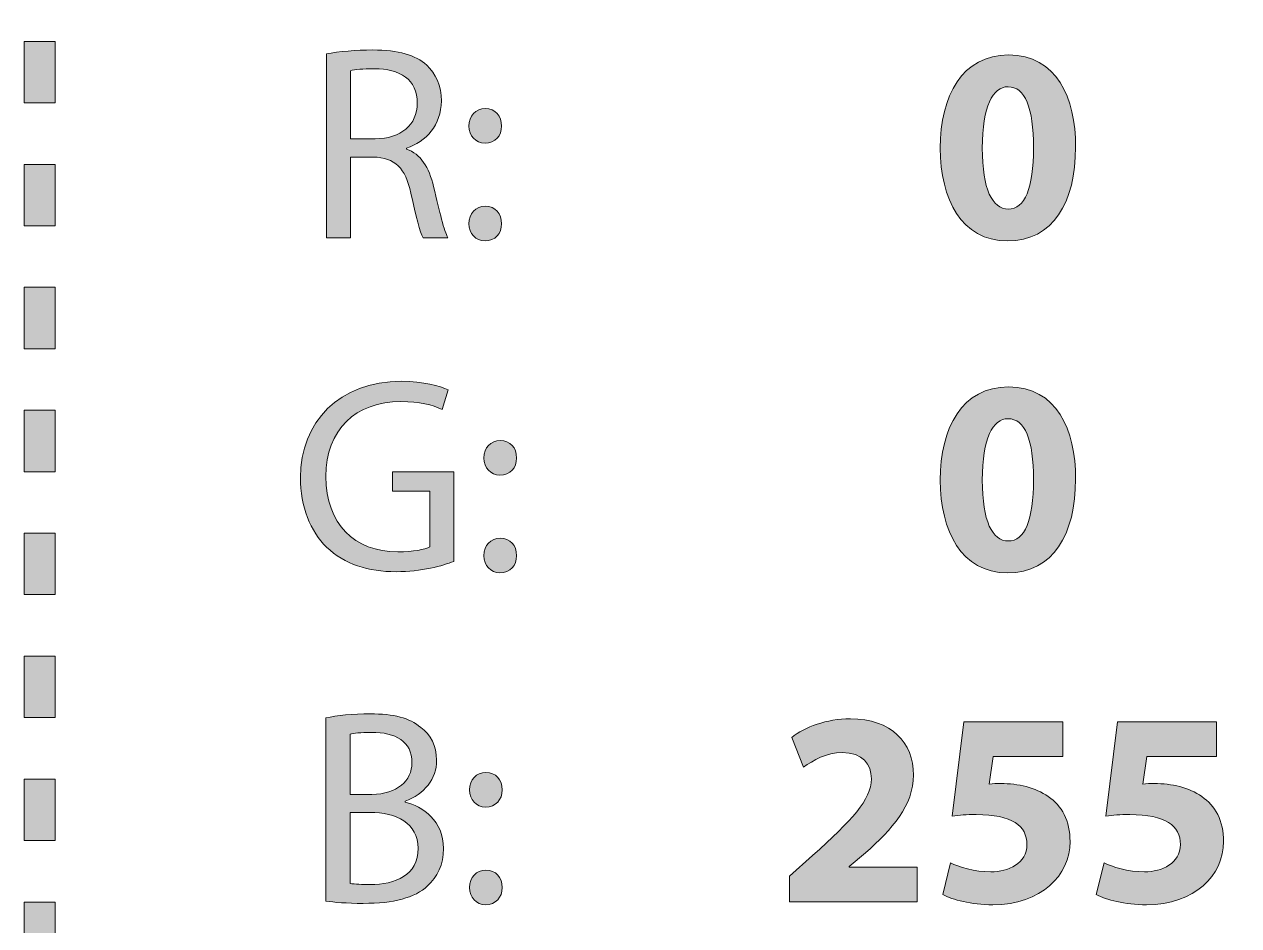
# Model space of a CAD drawing. Header units: inches. Extents: x 0 to 395, y 0 to 191.
# Drawn here: x 197.7 to 225.58, y 116.02 to 136.71 of the extents above; entities that cross this region are included whole.
import ezdxf

# ---------------------------------------------------------------- set-up
doc = ezdxf.new("R2010")
doc.units = ezdxf.units.IN
doc.header["$MEASUREMENT"] = 0
doc.layers.add('Template', color=7, linetype='Continuous')

# ---------------------------------------------------------------- blocks, each defined once
blk = doc.blocks.new('block 10')
at = {"layer": 'Template', "true_color": 0xf6921e}
h = blk.add_hatch(color=30, dxfattribs=at)
h.dxf.hatch_style = 2
edge = h.paths.add_edge_path()
edge.add_spline(control_points=[(221.834, 133.894), (221.834, 132.624), (221.319, 131.741), (220.271, 131.741), (219.204, 131.741), (218.734, 132.7), (218.728, 133.869), (218.728, 135.069), (219.23, 136.01), (220.297, 136.01), (221.396, 136.01), (221.834, 135.025), (221.834, 133.894)], knot_values=[0, 0, 0, 0, 1, 1, 1, 2, 2, 2, 3, 3, 3, 4, 4, 4, 4], degree=3, periodic=1)
edge = h.paths.add_edge_path()
edge.add_spline(control_points=[(219.693, 133.869), (219.693, 132.923), (219.922, 132.472), (220.29, 132.472), (220.665, 132.472), (220.869, 132.942), (220.869, 133.882), (220.869, 134.797), (220.671, 135.279), (220.284, 135.279), (219.935, 135.279), (219.693, 134.834), (219.693, 133.869)], knot_values=[0, 0, 0, 0, 1, 1, 1, 2, 2, 2, 3, 3, 3, 4, 4, 4, 4], degree=3, periodic=1)
h = blk.add_hatch(color=30, dxfattribs=at)
h.dxf.hatch_style = 2
edge = h.paths.add_edge_path()
edge.add_spline(control_points=[(221.834, 126.274), (221.834, 125.004), (221.319, 124.121), (220.271, 124.121), (219.204, 124.121), (218.734, 125.08), (218.728, 126.249), (218.728, 127.45), (219.23, 128.39), (220.297, 128.39), (221.396, 128.39), (221.834, 127.405), (221.834, 126.274)], knot_values=[0, 0, 0, 0, 1, 1, 1, 2, 2, 2, 3, 3, 3, 4, 4, 4, 4], degree=3, periodic=1)
edge = h.paths.add_edge_path()
edge.add_spline(control_points=[(219.693, 126.249), (219.693, 125.303), (219.922, 124.852), (220.29, 124.852), (220.665, 124.852), (220.869, 125.322), (220.869, 126.262), (220.869, 127.177), (220.671, 127.659), (220.284, 127.659), (219.935, 127.659), (219.693, 127.215), (219.693, 126.249)], knot_values=[0, 0, 0, 0, 1, 1, 1, 2, 2, 2, 3, 3, 3, 4, 4, 4, 4], degree=3, periodic=1)
h = blk.add_hatch(color=30, dxfattribs=at)
h.dxf.hatch_style = 2
edge = h.paths.add_edge_path()
edge.add_spline(control_points=[(215.267, 116.571), (215.267, 116.571), (215.267, 117.156), (215.267, 117.156), (215.267, 117.156), (215.795, 117.632), (215.795, 117.632), (216.703, 118.445), (217.141, 118.909), (217.147, 119.391), (217.147, 119.728), (216.951, 119.995), (216.474, 119.995), (216.118, 119.995), (215.807, 119.817), (215.591, 119.659), (215.591, 119.659), (215.318, 120.344), (215.318, 120.344), (215.623, 120.579), (216.112, 120.77), (216.665, 120.77), (217.605, 120.77), (218.113, 120.224), (218.113, 119.48), (218.113, 118.782), (217.618, 118.229), (217.014, 117.695), (217.014, 117.695), (216.633, 117.378), (216.633, 117.378), (216.633, 117.378), (216.633, 117.365), (216.633, 117.365), (216.633, 117.365), (218.195, 117.365), (218.195, 117.365), (218.195, 117.365), (218.195, 116.571), (218.195, 116.571), (218.195, 116.571), (215.267, 116.571), (215.267, 116.571)], knot_values=[0, 0, 0, 0, 1, 1, 1, 2, 2, 2, 3, 3, 3, 4, 4, 4, 5, 5, 5, 6, 6, 6, 7, 7, 7, 8, 8, 8, 9, 9, 9, 10, 10, 10, 11, 11, 11, 12, 12, 12, 13, 13, 13, 14, 14, 14, 14], degree=3, periodic=1)
h = blk.add_hatch(color=30, dxfattribs=at)
h.dxf.hatch_style = 2
edge = h.paths.add_edge_path()
edge.add_spline(control_points=[(221.542, 119.906), (221.542, 119.906), (219.941, 119.906), (219.941, 119.906), (219.941, 119.906), (219.853, 119.271), (219.853, 119.271), (219.941, 119.284), (220.018, 119.284), (220.119, 119.284), (220.513, 119.284), (220.919, 119.195), (221.205, 118.985), (221.517, 118.776), (221.707, 118.432), (221.707, 117.95), (221.707, 117.181), (221.047, 116.501), (219.935, 116.501), (219.433, 116.501), (219.014, 116.616), (218.785, 116.736), (218.785, 116.736), (218.963, 117.461), (218.963, 117.461), (219.141, 117.372), (219.516, 117.257), (219.89, 117.257), (220.291, 117.257), (220.716, 117.448), (220.716, 117.886), (220.716, 118.312), (220.38, 118.572), (219.554, 118.572), (219.325, 118.572), (219.167, 118.56), (219.001, 118.534), (219.001, 118.534), (219.268, 120.7), (219.268, 120.7), (219.268, 120.7), (221.542, 120.7), (221.542, 120.7), (221.542, 120.7), (221.542, 119.906), (221.542, 119.906)], knot_values=[0, 0, 0, 0, 1, 1, 1, 2, 2, 2, 3, 3, 3, 4, 4, 4, 5, 5, 5, 6, 6, 6, 7, 7, 7, 8, 8, 8, 9, 9, 9, 10, 10, 10, 11, 11, 11, 12, 12, 12, 13, 13, 13, 14, 14, 14, 15, 15, 15, 15], degree=3, periodic=1)
h = blk.add_hatch(color=30, dxfattribs=at)
h.dxf.hatch_style = 2
edge = h.paths.add_edge_path()
edge.add_spline(control_points=[(225.066, 119.906), (225.066, 119.906), (223.466, 119.906), (223.466, 119.906), (223.466, 119.906), (223.377, 119.271), (223.377, 119.271), (223.466, 119.284), (223.542, 119.284), (223.644, 119.284), (224.037, 119.284), (224.444, 119.195), (224.73, 118.985), (225.041, 118.776), (225.232, 118.432), (225.232, 117.95), (225.232, 117.181), (224.571, 116.501), (223.46, 116.501), (222.958, 116.501), (222.538, 116.616), (222.31, 116.736), (222.31, 116.736), (222.488, 117.461), (222.488, 117.461), (222.665, 117.372), (223.04, 117.257), (223.415, 117.257), (223.815, 117.257), (224.241, 117.448), (224.241, 117.886), (224.241, 118.312), (223.904, 118.572), (223.078, 118.572), (222.85, 118.572), (222.691, 118.56), (222.526, 118.534), (222.526, 118.534), (222.793, 120.7), (222.793, 120.7), (222.793, 120.7), (225.066, 120.7), (225.066, 120.7), (225.066, 120.7), (225.066, 119.906), (225.066, 119.906)], knot_values=[0, 0, 0, 0, 1, 1, 1, 2, 2, 2, 3, 3, 3, 4, 4, 4, 5, 5, 5, 6, 6, 6, 7, 7, 7, 8, 8, 8, 9, 9, 9, 10, 10, 10, 11, 11, 11, 12, 12, 12, 13, 13, 13, 14, 14, 14, 15, 15, 15, 15], degree=3, periodic=1)
at = {"layer": 'Template', "lineweight": 0}
for points, knots in [([(221.834, 133.894), (221.834, 132.624), (221.319, 131.741), (220.271, 131.741), (219.204, 131.741), (218.734, 132.7), (218.728, 133.869), (218.728, 135.069), (219.23, 136.01), (220.297, 136.01), (221.396, 136.01), (221.834, 135.025), (221.834, 133.894)], [0, 0, 0, 0, 1, 1, 1, 2, 2, 2, 3, 3, 3, 4, 4, 4, 4]), ([(219.693, 133.869), (219.693, 132.923), (219.922, 132.472), (220.29, 132.472), (220.665, 132.472), (220.869, 132.942), (220.869, 133.882), (220.869, 134.797), (220.671, 135.279), (220.284, 135.279), (219.935, 135.279), (219.693, 134.834), (219.693, 133.869)], [0, 0, 0, 0, 1, 1, 1, 2, 2, 2, 3, 3, 3, 4, 4, 4, 4]), ([(221.834, 126.274), (221.834, 125.004), (221.319, 124.121), (220.271, 124.121), (219.204, 124.121), (218.734, 125.08), (218.728, 126.249), (218.728, 127.45), (219.23, 128.39), (220.297, 128.39), (221.396, 128.39), (221.834, 127.405), (221.834, 126.274)], [0, 0, 0, 0, 1, 1, 1, 2, 2, 2, 3, 3, 3, 4, 4, 4, 4]), ([(219.693, 126.249), (219.693, 125.303), (219.922, 124.852), (220.29, 124.852), (220.665, 124.852), (220.869, 125.322), (220.869, 126.262), (220.869, 127.177), (220.671, 127.659), (220.284, 127.659), (219.935, 127.659), (219.693, 127.215), (219.693, 126.249)], [0, 0, 0, 0, 1, 1, 1, 2, 2, 2, 3, 3, 3, 4, 4, 4, 4]), ([(215.267, 116.571), (215.267, 116.571), (215.267, 117.156), (215.267, 117.156), (215.267, 117.156), (215.795, 117.632), (215.795, 117.632), (216.703, 118.445), (217.141, 118.909), (217.147, 119.391), (217.147, 119.728), (216.951, 119.995), (216.474, 119.995), (216.118, 119.995), (215.807, 119.817), (215.591, 119.659), (215.591, 119.659), (215.318, 120.344), (215.318, 120.344), (215.623, 120.579), (216.112, 120.77), (216.665, 120.77), (217.605, 120.77), (218.113, 120.224), (218.113, 119.48), (218.113, 118.782), (217.618, 118.229), (217.014, 117.695), (217.014, 117.695), (216.633, 117.378), (216.633, 117.378), (216.633, 117.378), (216.633, 117.365), (216.633, 117.365), (216.633, 117.365), (218.195, 117.365), (218.195, 117.365), (218.195, 117.365), (218.195, 116.571), (218.195, 116.571), (218.195, 116.571), (215.267, 116.571), (215.267, 116.571)], [0, 0, 0, 0, 1, 1, 1, 2, 2, 2, 3, 3, 3, 4, 4, 4, 5, 5, 5, 6, 6, 6, 7, 7, 7, 8, 8, 8, 9, 9, 9, 10, 10, 10, 11, 11, 11, 12, 12, 12, 13, 13, 13, 14, 14, 14, 14]), ([(221.542, 119.906), (221.542, 119.906), (219.941, 119.906), (219.941, 119.906), (219.941, 119.906), (219.853, 119.271), (219.853, 119.271), (219.941, 119.284), (220.018, 119.284), (220.119, 119.284), (220.513, 119.284), (220.919, 119.195), (221.205, 118.985), (221.517, 118.776), (221.707, 118.432), (221.707, 117.95), (221.707, 117.181), (221.047, 116.501), (219.935, 116.501), (219.433, 116.501), (219.014, 116.616), (218.785, 116.736), (218.785, 116.736), (218.963, 117.461), (218.963, 117.461), (219.141, 117.372), (219.516, 117.257), (219.89, 117.257), (220.291, 117.257), (220.716, 117.448), (220.716, 117.886), (220.716, 118.312), (220.38, 118.572), (219.554, 118.572), (219.325, 118.572), (219.167, 118.56), (219.001, 118.534), (219.001, 118.534), (219.268, 120.7), (219.268, 120.7), (219.268, 120.7), (221.542, 120.7), (221.542, 120.7), (221.542, 120.7), (221.542, 119.906), (221.542, 119.906)], [0, 0, 0, 0, 1, 1, 1, 2, 2, 2, 3, 3, 3, 4, 4, 4, 5, 5, 5, 6, 6, 6, 7, 7, 7, 8, 8, 8, 9, 9, 9, 10, 10, 10, 11, 11, 11, 12, 12, 12, 13, 13, 13, 14, 14, 14, 15, 15, 15, 15]), ([(225.066, 119.906), (225.066, 119.906), (223.466, 119.906), (223.466, 119.906), (223.466, 119.906), (223.377, 119.271), (223.377, 119.271), (223.466, 119.284), (223.542, 119.284), (223.644, 119.284), (224.037, 119.284), (224.444, 119.195), (224.73, 118.985), (225.041, 118.776), (225.232, 118.432), (225.232, 117.95), (225.232, 117.181), (224.571, 116.501), (223.46, 116.501), (222.958, 116.501), (222.538, 116.616), (222.31, 116.736), (222.31, 116.736), (222.488, 117.461), (222.488, 117.461), (222.665, 117.372), (223.04, 117.257), (223.415, 117.257), (223.815, 117.257), (224.241, 117.448), (224.241, 117.886), (224.241, 118.312), (223.904, 118.572), (223.078, 118.572), (222.85, 118.572), (222.691, 118.56), (222.526, 118.534), (222.526, 118.534), (222.793, 120.7), (222.793, 120.7), (222.793, 120.7), (225.066, 120.7), (225.066, 120.7), (225.066, 120.7), (225.066, 119.906), (225.066, 119.906)], [0, 0, 0, 0, 1, 1, 1, 2, 2, 2, 3, 3, 3, 4, 4, 4, 5, 5, 5, 6, 6, 6, 7, 7, 7, 8, 8, 8, 9, 9, 9, 10, 10, 10, 11, 11, 11, 12, 12, 12, 13, 13, 13, 14, 14, 14, 15, 15, 15, 15])]:
    blk.add_open_spline(points, degree=3, knots=knots, dxfattribs=at)
blk = doc.blocks.new('block 11')
at = {"layer": 'Template', "true_color": 0xf6921e}
h = blk.add_hatch(color=30, dxfattribs=at)
h.dxf.hatch_style = 2
edge = h.paths.add_edge_path()
edge.add_spline(control_points=[(204.639, 136.035), (204.919, 136.086), (205.325, 136.124), (205.7, 136.124), (206.291, 136.124), (206.679, 136.01), (206.939, 135.775), (207.148, 135.584), (207.276, 135.292), (207.276, 134.955), (207.276, 134.396), (206.92, 134.021), (206.475, 133.869), (206.475, 133.869), (206.475, 133.85), (206.475, 133.85), (206.799, 133.736), (206.996, 133.431), (207.098, 132.986), (207.237, 132.389), (207.339, 131.976), (207.428, 131.811), (207.428, 131.811), (206.856, 131.811), (206.856, 131.811), (206.786, 131.938), (206.691, 132.3), (206.577, 132.834), (206.45, 133.424), (206.215, 133.647), (205.713, 133.666), (205.713, 133.666), (205.192, 133.666), (205.192, 133.666), (205.192, 133.666), (205.192, 131.811), (205.192, 131.811), (205.192, 131.811), (204.639, 131.811), (204.639, 131.811), (204.639, 131.811), (204.639, 136.035), (204.639, 136.035)], knot_values=[0, 0, 0, 0, 1, 1, 1, 2, 2, 2, 3, 3, 3, 4, 4, 4, 5, 5, 5, 6, 6, 6, 7, 7, 7, 8, 8, 8, 9, 9, 9, 10, 10, 10, 11, 11, 11, 12, 12, 12, 13, 13, 13, 14, 14, 14, 14], degree=3, periodic=1)
edge = h.paths.add_edge_path()
edge.add_spline(control_points=[(205.192, 134.085), (205.192, 134.085), (205.757, 134.085), (205.757, 134.085), (206.348, 134.085), (206.723, 134.409), (206.723, 134.898), (206.723, 135.451), (206.323, 135.692), (205.738, 135.692), (205.472, 135.692), (205.287, 135.673), (205.192, 135.648), (205.192, 135.648), (205.192, 134.085), (205.192, 134.085)], knot_values=[0, 0, 0, 0, 1, 1, 1, 2, 2, 2, 3, 3, 3, 4, 4, 4, 5, 5, 5, 5], degree=3, periodic=1)
h = blk.add_hatch(color=30, dxfattribs=at)
h.dxf.hatch_style = 2
edge = h.paths.add_edge_path()
edge.add_spline(control_points=[(207.909, 134.377), (207.909, 134.612), (208.068, 134.777), (208.284, 134.777), (208.513, 134.777), (208.659, 134.612), (208.659, 134.377), (208.659, 134.155), (208.513, 133.984), (208.278, 133.984), (208.062, 133.984), (207.909, 134.155), (207.909, 134.377)], knot_values=[0, 0, 0, 0, 1, 1, 1, 2, 2, 2, 3, 3, 3, 4, 4, 4, 4], degree=3, periodic=1)
edge = h.paths.add_edge_path()
edge.add_spline(control_points=[(207.909, 132.135), (207.909, 132.37), (208.068, 132.535), (208.284, 132.535), (208.513, 132.535), (208.659, 132.37), (208.659, 132.135), (208.659, 131.913), (208.513, 131.741), (208.278, 131.741), (208.062, 131.741), (207.909, 131.913), (207.909, 132.135)], knot_values=[0, 0, 0, 0, 1, 1, 1, 2, 2, 2, 3, 3, 3, 4, 4, 4, 4], degree=3, periodic=1)
h = blk.add_hatch(color=30, dxfattribs=at)
h.dxf.hatch_style = 2
edge = h.paths.add_edge_path()
edge.add_spline(control_points=[(207.561, 124.382), (207.314, 124.287), (206.818, 124.147), (206.24, 124.147), (205.593, 124.147), (205.059, 124.312), (204.64, 124.712), (204.271, 125.068), (204.043, 125.64), (204.043, 126.307), (204.043, 127.583), (204.926, 128.517), (206.361, 128.517), (206.857, 128.517), (207.25, 128.409), (207.434, 128.32), (207.434, 128.32), (207.295, 127.869), (207.295, 127.869), (207.066, 127.977), (206.78, 128.053), (206.348, 128.053), (205.307, 128.053), (204.627, 127.405), (204.627, 126.332), (204.627, 125.246), (205.275, 124.604), (206.279, 124.604), (206.641, 124.604), (206.888, 124.655), (207.015, 124.718), (207.015, 124.718), (207.015, 125.995), (207.015, 125.995), (207.015, 125.995), (206.151, 125.995), (206.151, 125.995), (206.151, 125.995), (206.151, 126.44), (206.151, 126.44), (206.151, 126.44), (207.561, 126.44), (207.561, 126.44), (207.561, 126.44), (207.561, 124.382), (207.561, 124.382)], knot_values=[0, 0, 0, 0, 1, 1, 1, 2, 2, 2, 3, 3, 3, 4, 4, 4, 5, 5, 5, 6, 6, 6, 7, 7, 7, 8, 8, 8, 9, 9, 9, 10, 10, 10, 11, 11, 11, 12, 12, 12, 13, 13, 13, 14, 14, 14, 15, 15, 15, 15], degree=3, periodic=1)
h = blk.add_hatch(color=30, dxfattribs=at)
h.dxf.hatch_style = 2
edge = h.paths.add_edge_path()
edge.add_spline(control_points=[(208.253, 126.757), (208.253, 126.992), (208.411, 127.157), (208.627, 127.157), (208.856, 127.157), (209.002, 126.992), (209.002, 126.757), (209.002, 126.535), (208.856, 126.364), (208.621, 126.364), (208.405, 126.364), (208.253, 126.535), (208.253, 126.757)], knot_values=[0, 0, 0, 0, 1, 1, 1, 2, 2, 2, 3, 3, 3, 4, 4, 4, 4], degree=3, periodic=1)
edge = h.paths.add_edge_path()
edge.add_spline(control_points=[(208.253, 124.515), (208.253, 124.75), (208.411, 124.915), (208.627, 124.915), (208.856, 124.915), (209.002, 124.75), (209.002, 124.515), (209.002, 124.293), (208.856, 124.121), (208.621, 124.121), (208.405, 124.121), (208.253, 124.293), (208.253, 124.515)], knot_values=[0, 0, 0, 0, 1, 1, 1, 2, 2, 2, 3, 3, 3, 4, 4, 4, 4], degree=3, periodic=1)
h = blk.add_hatch(color=30, dxfattribs=at)
h.dxf.hatch_style = 2
edge = h.paths.add_edge_path()
edge.add_spline(control_points=[(204.627, 120.789), (204.868, 120.846), (205.256, 120.884), (205.637, 120.884), (206.189, 120.884), (206.545, 120.789), (206.805, 120.573), (207.028, 120.408), (207.167, 120.154), (207.167, 119.817), (207.167, 119.398), (206.888, 119.036), (206.443, 118.877), (206.443, 118.877), (206.443, 118.858), (206.443, 118.858), (206.85, 118.763), (207.326, 118.426), (207.326, 117.791), (207.326, 117.423), (207.18, 117.137), (206.958, 116.933), (206.666, 116.66), (206.183, 116.533), (205.484, 116.533), (205.103, 116.533), (204.811, 116.559), (204.627, 116.584), (204.627, 116.584), (204.627, 120.789), (204.627, 120.789)], knot_values=[0, 0, 0, 0, 1, 1, 1, 2, 2, 2, 3, 3, 3, 4, 4, 4, 5, 5, 5, 6, 6, 6, 7, 7, 7, 8, 8, 8, 9, 9, 9, 10, 10, 10, 10], degree=3, periodic=1)
edge = h.paths.add_edge_path()
edge.add_spline(control_points=[(205.179, 119.036), (205.179, 119.036), (205.681, 119.036), (205.681, 119.036), (206.259, 119.036), (206.602, 119.347), (206.602, 119.76), (206.602, 120.256), (206.227, 120.459), (205.668, 120.459), (205.414, 120.459), (205.268, 120.439), (205.179, 120.421), (205.179, 120.421), (205.179, 119.036), (205.179, 119.036)], knot_values=[0, 0, 0, 0, 1, 1, 1, 2, 2, 2, 3, 3, 3, 4, 4, 4, 5, 5, 5, 5], degree=3, periodic=1)
edge = h.paths.add_edge_path()
edge.add_spline(control_points=[(205.179, 116.991), (205.294, 116.972), (205.446, 116.965), (205.643, 116.965), (206.215, 116.965), (206.742, 117.175), (206.742, 117.797), (206.742, 118.375), (206.24, 118.623), (205.637, 118.623), (205.637, 118.623), (205.179, 118.623), (205.179, 118.623), (205.179, 118.623), (205.179, 116.991), (205.179, 116.991)], knot_values=[0, 0, 0, 0, 1, 1, 1, 2, 2, 2, 3, 3, 3, 4, 4, 4, 5, 5, 5, 5], degree=3, periodic=1)
h = blk.add_hatch(color=30, dxfattribs=at)
h.dxf.hatch_style = 2
edge = h.paths.add_edge_path()
edge.add_spline(control_points=[(207.922, 119.138), (207.922, 119.373), (208.081, 119.538), (208.297, 119.538), (208.526, 119.538), (208.672, 119.373), (208.672, 119.138), (208.672, 118.915), (208.526, 118.744), (208.291, 118.744), (208.075, 118.744), (207.922, 118.915), (207.922, 119.138)], knot_values=[0, 0, 0, 0, 1, 1, 1, 2, 2, 2, 3, 3, 3, 4, 4, 4, 4], degree=3, periodic=1)
edge = h.paths.add_edge_path()
edge.add_spline(control_points=[(207.922, 116.895), (207.922, 117.13), (208.081, 117.296), (208.297, 117.296), (208.526, 117.296), (208.672, 117.13), (208.672, 116.895), (208.672, 116.673), (208.526, 116.501), (208.291, 116.501), (208.075, 116.501), (207.922, 116.673), (207.922, 116.895)], knot_values=[0, 0, 0, 0, 1, 1, 1, 2, 2, 2, 3, 3, 3, 4, 4, 4, 4], degree=3, periodic=1)
at = {"layer": 'Template', "lineweight": 0}
for points, knots in [([(204.639, 136.035), (204.919, 136.086), (205.325, 136.124), (205.7, 136.124), (206.291, 136.124), (206.679, 136.01), (206.939, 135.775), (207.148, 135.584), (207.276, 135.292), (207.276, 134.955), (207.276, 134.396), (206.92, 134.021), (206.475, 133.869), (206.475, 133.869), (206.475, 133.85), (206.475, 133.85), (206.799, 133.736), (206.996, 133.431), (207.098, 132.986), (207.237, 132.389), (207.339, 131.976), (207.428, 131.811), (207.428, 131.811), (206.856, 131.811), (206.856, 131.811), (206.786, 131.938), (206.691, 132.3), (206.577, 132.834), (206.45, 133.424), (206.215, 133.647), (205.713, 133.666), (205.713, 133.666), (205.192, 133.666), (205.192, 133.666), (205.192, 133.666), (205.192, 131.811), (205.192, 131.811), (205.192, 131.811), (204.639, 131.811), (204.639, 131.811), (204.639, 131.811), (204.639, 136.035), (204.639, 136.035)], [0, 0, 0, 0, 1, 1, 1, 2, 2, 2, 3, 3, 3, 4, 4, 4, 5, 5, 5, 6, 6, 6, 7, 7, 7, 8, 8, 8, 9, 9, 9, 10, 10, 10, 11, 11, 11, 12, 12, 12, 13, 13, 13, 14, 14, 14, 14]), ([(205.192, 134.085), (205.192, 134.085), (205.757, 134.085), (205.757, 134.085), (206.348, 134.085), (206.723, 134.409), (206.723, 134.898), (206.723, 135.451), (206.323, 135.692), (205.738, 135.692), (205.472, 135.692), (205.287, 135.673), (205.192, 135.648), (205.192, 135.648), (205.192, 134.085), (205.192, 134.085)], [0, 0, 0, 0, 1, 1, 1, 2, 2, 2, 3, 3, 3, 4, 4, 4, 5, 5, 5, 5]), ([(207.909, 134.377), (207.909, 134.612), (208.068, 134.777), (208.284, 134.777), (208.513, 134.777), (208.659, 134.612), (208.659, 134.377), (208.659, 134.155), (208.513, 133.984), (208.278, 133.984), (208.062, 133.984), (207.909, 134.155), (207.909, 134.377)], [0, 0, 0, 0, 1, 1, 1, 2, 2, 2, 3, 3, 3, 4, 4, 4, 4]), ([(207.909, 132.135), (207.909, 132.37), (208.068, 132.535), (208.284, 132.535), (208.513, 132.535), (208.659, 132.37), (208.659, 132.135), (208.659, 131.913), (208.513, 131.741), (208.278, 131.741), (208.062, 131.741), (207.909, 131.913), (207.909, 132.135)], [0, 0, 0, 0, 1, 1, 1, 2, 2, 2, 3, 3, 3, 4, 4, 4, 4]), ([(207.561, 124.382), (207.314, 124.287), (206.818, 124.147), (206.24, 124.147), (205.593, 124.147), (205.059, 124.312), (204.64, 124.712), (204.271, 125.068), (204.043, 125.64), (204.043, 126.307), (204.043, 127.583), (204.926, 128.517), (206.361, 128.517), (206.857, 128.517), (207.25, 128.409), (207.434, 128.32), (207.434, 128.32), (207.295, 127.869), (207.295, 127.869), (207.066, 127.977), (206.78, 128.053), (206.348, 128.053), (205.307, 128.053), (204.627, 127.405), (204.627, 126.332), (204.627, 125.246), (205.275, 124.604), (206.279, 124.604), (206.641, 124.604), (206.888, 124.655), (207.015, 124.718), (207.015, 124.718), (207.015, 125.995), (207.015, 125.995), (207.015, 125.995), (206.151, 125.995), (206.151, 125.995), (206.151, 125.995), (206.151, 126.44), (206.151, 126.44), (206.151, 126.44), (207.561, 126.44), (207.561, 126.44), (207.561, 126.44), (207.561, 124.382), (207.561, 124.382)], [0, 0, 0, 0, 1, 1, 1, 2, 2, 2, 3, 3, 3, 4, 4, 4, 5, 5, 5, 6, 6, 6, 7, 7, 7, 8, 8, 8, 9, 9, 9, 10, 10, 10, 11, 11, 11, 12, 12, 12, 13, 13, 13, 14, 14, 14, 15, 15, 15, 15]), ([(208.253, 126.757), (208.253, 126.992), (208.411, 127.157), (208.627, 127.157), (208.856, 127.157), (209.002, 126.992), (209.002, 126.757), (209.002, 126.535), (208.856, 126.364), (208.621, 126.364), (208.405, 126.364), (208.253, 126.535), (208.253, 126.757)], [0, 0, 0, 0, 1, 1, 1, 2, 2, 2, 3, 3, 3, 4, 4, 4, 4]), ([(208.253, 124.515), (208.253, 124.75), (208.411, 124.915), (208.627, 124.915), (208.856, 124.915), (209.002, 124.75), (209.002, 124.515), (209.002, 124.293), (208.856, 124.121), (208.621, 124.121), (208.405, 124.121), (208.253, 124.293), (208.253, 124.515)], [0, 0, 0, 0, 1, 1, 1, 2, 2, 2, 3, 3, 3, 4, 4, 4, 4]), ([(204.627, 120.789), (204.868, 120.846), (205.256, 120.884), (205.637, 120.884), (206.189, 120.884), (206.545, 120.789), (206.805, 120.573), (207.028, 120.408), (207.167, 120.154), (207.167, 119.817), (207.167, 119.398), (206.888, 119.036), (206.443, 118.877), (206.443, 118.877), (206.443, 118.858), (206.443, 118.858), (206.85, 118.763), (207.326, 118.426), (207.326, 117.791), (207.326, 117.423), (207.18, 117.137), (206.958, 116.933), (206.666, 116.66), (206.183, 116.533), (205.484, 116.533), (205.103, 116.533), (204.811, 116.559), (204.627, 116.584), (204.627, 116.584), (204.627, 120.789), (204.627, 120.789)], [0, 0, 0, 0, 1, 1, 1, 2, 2, 2, 3, 3, 3, 4, 4, 4, 5, 5, 5, 6, 6, 6, 7, 7, 7, 8, 8, 8, 9, 9, 9, 10, 10, 10, 10]), ([(205.179, 119.036), (205.179, 119.036), (205.681, 119.036), (205.681, 119.036), (206.259, 119.036), (206.602, 119.347), (206.602, 119.76), (206.602, 120.256), (206.227, 120.459), (205.668, 120.459), (205.414, 120.459), (205.268, 120.439), (205.179, 120.421), (205.179, 120.421), (205.179, 119.036), (205.179, 119.036)], [0, 0, 0, 0, 1, 1, 1, 2, 2, 2, 3, 3, 3, 4, 4, 4, 5, 5, 5, 5]), ([(207.922, 119.138), (207.922, 119.373), (208.081, 119.538), (208.297, 119.538), (208.526, 119.538), (208.672, 119.373), (208.672, 119.138), (208.672, 118.915), (208.526, 118.744), (208.291, 118.744), (208.075, 118.744), (207.922, 118.915), (207.922, 119.138)], [0, 0, 0, 0, 1, 1, 1, 2, 2, 2, 3, 3, 3, 4, 4, 4, 4]), ([(205.179, 116.991), (205.294, 116.972), (205.446, 116.965), (205.643, 116.965), (206.215, 116.965), (206.742, 117.175), (206.742, 117.797), (206.742, 118.375), (206.24, 118.623), (205.637, 118.623), (205.637, 118.623), (205.179, 118.623), (205.179, 118.623), (205.179, 118.623), (205.179, 116.991), (205.179, 116.991)], [0, 0, 0, 0, 1, 1, 1, 2, 2, 2, 3, 3, 3, 4, 4, 4, 5, 5, 5, 5]), ([(207.922, 116.895), (207.922, 117.13), (208.081, 117.296), (208.297, 117.296), (208.526, 117.296), (208.672, 117.13), (208.672, 116.895), (208.672, 116.673), (208.526, 116.501), (208.291, 116.501), (208.075, 116.501), (207.922, 116.673), (207.922, 116.895)], [0, 0, 0, 0, 1, 1, 1, 2, 2, 2, 3, 3, 3, 4, 4, 4, 4])]:
    blk.add_open_spline(points, degree=3, knots=knots, dxfattribs=at)
blk = doc.blocks.new('block 9')
at = {"layer": 'Template'}
for name in ['block 11', 'block 10']:
    blk.add_blockref(name, (0, 0), dxfattribs=at)
blk = doc.blocks.new('block 33')
at = {"layer": 'Template', "true_color": 0xf6921e}
h = blk.add_hatch(color=30, dxfattribs=at)
h.dxf.hatch_style = 2
h.paths.add_polyline_path([(320.469, -0.205), (318.705, -0.205), (318.705, 0.5), (319.764, 0.5), (319.764, 0.853), (320.469, 0.853)])
h.paths.add_polyline_path([(317.294, -0.205), (315.883, -0.205), (315.883, 0.5), (317.294, 0.5)])
h.paths.add_polyline_path([(314.472, -0.205), (313.061, -0.205), (313.061, 0.5), (314.472, 0.5)])
h.paths.add_polyline_path([(311.65, -0.205), (310.239, -0.205), (310.239, 0.5), (311.65, 0.5)])
h.paths.add_polyline_path([(308.828, -0.205), (307.417, -0.205), (307.417, 0.5), (308.828, 0.5)])
h.paths.add_polyline_path([(306.005, -0.205), (304.594, -0.205), (304.594, 0.5), (306.005, 0.5)])
h.paths.add_polyline_path([(303.183, -0.205), (301.772, -0.205), (301.772, 0.5), (303.183, 0.5)])
h.paths.add_polyline_path([(300.361, -0.205), (298.95, -0.205), (298.95, 0.5), (300.361, 0.5)])
h.paths.add_polyline_path([(297.539, -0.205), (296.128, -0.205), (296.128, 0.5), (297.539, 0.5)])
h.paths.add_polyline_path([(294.717, -0.205), (293.305, -0.205), (293.305, 0.5), (294.717, 0.5)])
h.paths.add_polyline_path([(291.894, -0.205), (290.483, -0.205), (290.483, 0.5), (291.894, 0.5)])
h.paths.add_polyline_path([(289.072, -0.205), (287.661, -0.205), (287.661, 0.5), (289.072, 0.5)])
h.paths.add_polyline_path([(286.25, -0.205), (284.839, -0.205), (284.839, 0.5), (286.25, 0.5)])
h.paths.add_polyline_path([(283.428, -0.205), (282.017, -0.205), (282.017, 0.5), (283.428, 0.5)])
h.paths.add_polyline_path([(280.605, -0.205), (279.194, -0.205), (279.194, 0.5), (280.605, 0.5)])
h.paths.add_polyline_path([(277.783, -0.205), (276.372, -0.205), (276.372, 0.5), (277.783, 0.5)])
h.paths.add_polyline_path([(274.961, -0.205), (273.55, -0.205), (273.55, 0.5), (274.961, 0.5)])
h.paths.add_polyline_path([(272.139, -0.205), (270.728, -0.205), (270.728, 0.5), (272.139, 0.5)])
h.paths.add_polyline_path([(269.317, -0.205), (267.905, -0.205), (267.905, 0.5), (269.317, 0.5)])
h.paths.add_polyline_path([(266.494, -0.205), (265.083, -0.205), (265.083, 0.5), (266.494, 0.5)])
h.paths.add_polyline_path([(263.672, -0.205), (262.261, -0.205), (262.261, 0.5), (263.672, 0.5)])
h.paths.add_polyline_path([(260.85, -0.205), (259.439, -0.205), (259.439, 0.5), (260.85, 0.5)])
h.paths.add_polyline_path([(258.028, -0.205), (256.617, -0.205), (256.617, 0.5), (258.028, 0.5)])
h.paths.add_polyline_path([(255.205, -0.205), (253.794, -0.205), (253.794, 0.5), (255.205, 0.5)])
h.paths.add_polyline_path([(252.383, -0.205), (250.972, -0.205), (250.972, 0.5), (252.383, 0.5)])
h.paths.add_polyline_path([(249.561, -0.205), (248.15, -0.205), (248.15, 0.5), (249.561, 0.5)])
h.paths.add_polyline_path([(246.739, -0.205), (245.328, -0.205), (245.328, 0.5), (246.739, 0.5)])
h.paths.add_polyline_path([(243.917, -0.205), (242.505, -0.205), (242.505, 0.5), (243.917, 0.5)])
h.paths.add_polyline_path([(241.094, -0.205), (239.683, -0.205), (239.683, 0.5), (241.094, 0.5)])
h.paths.add_polyline_path([(238.272, -0.205), (236.861, -0.205), (236.861, 0.5), (238.272, 0.5)])
h.paths.add_polyline_path([(235.45, -0.205), (234.039, -0.205), (234.039, 0.5), (235.45, 0.5)])
h.paths.add_polyline_path([(232.628, -0.205), (231.217, -0.205), (231.217, 0.5), (232.628, 0.5)])
h.paths.add_polyline_path([(229.805, -0.205), (228.394, -0.205), (228.394, 0.5), (229.805, 0.5)])
h.paths.add_polyline_path([(226.983, -0.205), (225.572, -0.205), (225.572, 0.5), (226.983, 0.5)])
h.paths.add_polyline_path([(224.161, -0.205), (222.75, -0.205), (222.75, 0.5), (224.161, 0.5)])
h.paths.add_polyline_path([(221.339, -0.205), (219.928, -0.205), (219.928, 0.5), (221.339, 0.5)])
h.paths.add_polyline_path([(218.517, -0.205), (217.105, -0.205), (217.105, 0.5), (218.517, 0.5)])
h.paths.add_polyline_path([(215.694, -0.205), (214.283, -0.205), (214.283, 0.5), (215.694, 0.5)])
h.paths.add_polyline_path([(212.872, -0.205), (211.461, -0.205), (211.461, 0.5), (212.872, 0.5)])
h.paths.add_polyline_path([(210.05, -0.205), (208.639, -0.205), (208.639, 0.5), (210.05, 0.5)])
h.paths.add_polyline_path([(207.228, -0.205), (205.817, -0.205), (205.817, 0.5), (207.228, 0.5)])
h.paths.add_polyline_path([(204.405, -0.205), (202.994, -0.205), (202.994, 0.5), (204.405, 0.5)])
h.paths.add_polyline_path([(201.583, -0.205), (200.172, -0.205), (200.172, 0.5), (201.583, 0.5)])
h.paths.add_polyline_path([(198.761, -0.205), (197.703, -0.205), (197.703, 0.853), (198.408, 0.853), (198.408, 0.5), (198.761, 0.5)])
h.paths.add_polyline_path([(320.469, 2.264), (319.764, 2.264), (319.764, 3.675), (320.469, 3.675)])
h.paths.add_polyline_path([(198.408, 2.264), (197.703, 2.264), (197.703, 3.675), (198.408, 3.675)])
h.paths.add_polyline_path([(320.469, 5.086), (319.764, 5.086), (319.764, 6.497), (320.469, 6.497)])
h.paths.add_polyline_path([(198.408, 5.086), (197.703, 5.086), (197.703, 6.497), (198.408, 6.497)])
h.paths.add_polyline_path([(320.469, 7.909), (319.764, 7.909), (319.764, 9.32), (320.469, 9.32)])
h.paths.add_polyline_path([(198.408, 7.909), (197.703, 7.909), (197.703, 9.32), (198.408, 9.32)])
h.paths.add_polyline_path([(320.469, 10.731), (319.764, 10.731), (319.764, 12.142), (320.469, 12.142)])
h.paths.add_polyline_path([(198.408, 10.731), (197.703, 10.731), (197.703, 12.142), (198.408, 12.142)])
h.paths.add_polyline_path([(320.469, 13.553), (319.764, 13.553), (319.764, 14.964), (320.469, 14.964)])
h.paths.add_polyline_path([(198.408, 13.553), (197.703, 13.553), (197.703, 14.964), (198.408, 14.964)])
h.paths.add_polyline_path([(320.469, 16.375), (319.764, 16.375), (319.764, 17.786), (320.469, 17.786)])
h.paths.add_polyline_path([(198.408, 16.375), (197.703, 16.375), (197.703, 17.786), (198.408, 17.786)])
h.paths.add_polyline_path([(320.469, 19.197), (319.764, 19.197), (319.764, 20.609), (320.469, 20.609)])
h.paths.add_polyline_path([(198.408, 19.197), (197.703, 19.197), (197.703, 20.609), (198.408, 20.609)])
h.paths.add_polyline_path([(320.469, 22.02), (319.764, 22.02), (319.764, 23.431), (320.469, 23.431)])
h.paths.add_polyline_path([(198.408, 22.02), (197.703, 22.02), (197.703, 23.431), (198.408, 23.431)])
h.paths.add_polyline_path([(320.469, 24.842), (319.764, 24.842), (319.764, 26.253), (320.469, 26.253)])
h.paths.add_polyline_path([(198.408, 24.842), (197.703, 24.842), (197.703, 26.253), (198.408, 26.253)])
h.paths.add_polyline_path([(320.469, 27.664), (319.764, 27.664), (319.764, 29.075), (320.469, 29.075)])
h.paths.add_polyline_path([(198.408, 27.664), (197.703, 27.664), (197.703, 29.075), (198.408, 29.075)])
h.paths.add_polyline_path([(320.469, 30.486), (319.764, 30.486), (319.764, 31.897), (320.469, 31.897)])
h.paths.add_polyline_path([(198.408, 30.486), (197.703, 30.486), (197.703, 31.897), (198.408, 31.897)])
h.paths.add_polyline_path([(320.469, 33.309), (319.764, 33.309), (319.764, 34.72), (320.469, 34.72)])
h.paths.add_polyline_path([(198.408, 33.309), (197.703, 33.309), (197.703, 34.72), (198.408, 34.72)])
h.paths.add_polyline_path([(320.469, 36.131), (319.764, 36.131), (319.764, 37.542), (320.469, 37.542)])
h.paths.add_polyline_path([(198.408, 36.131), (197.703, 36.131), (197.703, 37.542), (198.408, 37.542)])
h.paths.add_polyline_path([(320.469, 38.953), (319.764, 38.953), (319.764, 40.364), (320.469, 40.364)])
h.paths.add_polyline_path([(198.408, 38.953), (197.703, 38.953), (197.703, 40.364), (198.408, 40.364)])
h.paths.add_polyline_path([(320.469, 41.775), (319.764, 41.775), (319.764, 43.186), (320.469, 43.186)])
h.paths.add_polyline_path([(198.408, 41.775), (197.703, 41.775), (197.703, 43.186), (198.408, 43.186)])
h.paths.add_polyline_path([(320.469, 44.597), (319.764, 44.597), (319.764, 46.009), (320.469, 46.009)])
h.paths.add_polyline_path([(198.408, 44.597), (197.703, 44.597), (197.703, 46.009), (198.408, 46.009)])
h.paths.add_polyline_path([(320.469, 47.42), (319.764, 47.42), (319.764, 48.831), (320.469, 48.831)])
h.paths.add_polyline_path([(198.408, 47.42), (197.703, 47.42), (197.703, 48.831), (198.408, 48.831)])
h.paths.add_polyline_path([(320.469, 50.242), (319.764, 50.242), (319.764, 51.653), (320.469, 51.653)])
h.paths.add_polyline_path([(198.408, 50.242), (197.703, 50.242), (197.703, 51.653), (198.408, 51.653)])
h.paths.add_polyline_path([(320.469, 53.064), (319.764, 53.064), (319.764, 54.475), (320.469, 54.475)])
h.paths.add_polyline_path([(198.408, 53.064), (197.703, 53.064), (197.703, 54.475), (198.408, 54.475)])
h.paths.add_polyline_path([(320.469, 55.886), (319.764, 55.886), (319.764, 57.297), (320.469, 57.297)])
h.paths.add_polyline_path([(198.408, 55.886), (197.703, 55.886), (197.703, 57.297), (198.408, 57.297)])
h.paths.add_polyline_path([(320.469, 58.709), (319.764, 58.709), (319.764, 60.12), (320.469, 60.12)])
h.paths.add_polyline_path([(198.408, 58.709), (197.703, 58.709), (197.703, 60.12), (198.408, 60.12)])
h.paths.add_polyline_path([(320.469, 61.531), (319.764, 61.531), (319.764, 62.942), (320.469, 62.942)])
h.paths.add_polyline_path([(198.408, 61.531), (197.703, 61.531), (197.703, 62.942), (198.408, 62.942)])
h.paths.add_polyline_path([(320.469, 64.353), (319.764, 64.353), (319.764, 65.764), (320.469, 65.764)])
h.paths.add_polyline_path([(198.408, 64.353), (197.703, 64.353), (197.703, 65.764), (198.408, 65.764)])
h.paths.add_polyline_path([(320.469, 67.175), (319.764, 67.175), (319.764, 68.586), (320.469, 68.586)])
h.paths.add_polyline_path([(198.408, 67.175), (197.703, 67.175), (197.703, 68.586), (198.408, 68.586)])
h.paths.add_polyline_path([(320.469, 69.997), (319.764, 69.997), (319.764, 71.409), (320.469, 71.409)])
h.paths.add_polyline_path([(198.408, 69.997), (197.703, 69.997), (197.703, 71.409), (198.408, 71.409)])
h.paths.add_polyline_path([(320.469, 72.82), (319.764, 72.82), (319.764, 74.231), (320.469, 74.231)])
h.paths.add_polyline_path([(198.408, 72.82), (197.703, 72.82), (197.703, 74.231), (198.408, 74.231)])
h.paths.add_polyline_path([(320.469, 75.642), (319.764, 75.642), (319.764, 77.053), (320.469, 77.053)])
h.paths.add_polyline_path([(198.408, 75.642), (197.703, 75.642), (197.703, 77.053), (198.408, 77.053)])
h.paths.add_polyline_path([(320.469, 78.464), (319.764, 78.464), (319.764, 79.875), (320.469, 79.875)])
h.paths.add_polyline_path([(198.408, 78.464), (197.703, 78.464), (197.703, 79.875), (198.408, 79.875)])
h.paths.add_polyline_path([(320.469, 81.286), (319.764, 81.286), (319.764, 82.697), (320.469, 82.697)])
h.paths.add_polyline_path([(198.408, 81.286), (197.703, 81.286), (197.703, 82.697), (198.408, 82.697)])
h.paths.add_polyline_path([(320.469, 84.109), (319.764, 84.109), (319.764, 85.52), (320.469, 85.52)])
h.paths.add_polyline_path([(198.408, 84.109), (197.703, 84.109), (197.703, 85.52), (198.408, 85.52)])
h.paths.add_polyline_path([(320.469, 86.931), (319.764, 86.931), (319.764, 88.342), (320.469, 88.342)])
h.paths.add_polyline_path([(198.408, 86.931), (197.703, 86.931), (197.703, 88.342), (198.408, 88.342)])
h.paths.add_polyline_path([(320.469, 89.753), (319.764, 89.753), (319.764, 91.164), (320.469, 91.164)])
h.paths.add_polyline_path([(198.408, 89.753), (197.703, 89.753), (197.703, 91.164), (198.408, 91.164)])
h.paths.add_polyline_path([(320.469, 92.575), (319.764, 92.575), (319.764, 93.986), (320.469, 93.986)])
h.paths.add_polyline_path([(198.408, 92.575), (197.703, 92.575), (197.703, 93.986), (198.408, 93.986)])
h.paths.add_polyline_path([(198.408, 95.397), (197.703, 95.397), (197.703, 96.809), (198.408, 96.809)])
h.paths.add_polyline_path([(320.469, 95.397), (319.764, 95.397), (319.764, 96.809), (320.469, 96.809)])
h.paths.add_polyline_path([(320.469, 98.22), (319.764, 98.22), (319.764, 99.631), (320.469, 99.631)])
h.paths.add_polyline_path([(198.408, 98.22), (197.703, 98.22), (197.703, 99.631), (198.408, 99.631)])
h.paths.add_polyline_path([(320.469, 101.042), (319.764, 101.042), (319.764, 102.453), (320.469, 102.453)])
h.paths.add_polyline_path([(198.408, 101.042), (197.703, 101.042), (197.703, 102.453), (198.408, 102.453)])
h.paths.add_polyline_path([(320.469, 103.864), (319.764, 103.864), (319.764, 105.275), (320.469, 105.275)])
h.paths.add_polyline_path([(198.408, 103.864), (197.703, 103.864), (197.703, 105.275), (198.408, 105.275)])
h.paths.add_polyline_path([(320.469, 106.686), (319.764, 106.686), (319.764, 108.097), (320.469, 108.097)])
h.paths.add_polyline_path([(198.408, 106.686), (197.703, 106.686), (197.703, 108.097), (198.408, 108.097)])
h.paths.add_polyline_path([(320.469, 109.509), (319.764, 109.509), (319.764, 110.92), (320.469, 110.92)])
h.paths.add_polyline_path([(198.408, 109.509), (197.703, 109.509), (197.703, 110.92), (198.408, 110.92)])
h.paths.add_polyline_path([(320.469, 112.331), (319.764, 112.331), (319.764, 113.742), (320.469, 113.742)])
h.paths.add_polyline_path([(198.408, 112.331), (197.703, 112.331), (197.703, 113.742), (198.408, 113.742)])
h.paths.add_polyline_path([(320.469, 115.153), (319.764, 115.153), (319.764, 116.564), (320.469, 116.564)])
h.paths.add_polyline_path([(198.408, 115.153), (197.703, 115.153), (197.703, 116.564), (198.408, 116.564)])
h.paths.add_polyline_path([(320.469, 117.975), (319.764, 117.975), (319.764, 119.386), (320.469, 119.386)])
h.paths.add_polyline_path([(198.408, 117.975), (197.703, 117.975), (197.703, 119.386), (198.408, 119.386)])
h.paths.add_polyline_path([(320.469, 120.797), (319.764, 120.797), (319.764, 122.209), (320.469, 122.209)])
h.paths.add_polyline_path([(198.408, 120.797), (197.703, 120.797), (197.703, 122.209), (198.408, 122.209)])
h.paths.add_polyline_path([(320.469, 123.62), (319.764, 123.62), (319.764, 125.031), (320.469, 125.031)])
h.paths.add_polyline_path([(198.408, 123.62), (197.703, 123.62), (197.703, 125.031), (198.408, 125.031)])
h.paths.add_polyline_path([(320.469, 126.442), (319.764, 126.442), (319.764, 127.853), (320.469, 127.853)])
h.paths.add_polyline_path([(198.408, 126.442), (197.703, 126.442), (197.703, 127.853), (198.408, 127.853)])
h.paths.add_polyline_path([(320.469, 129.264), (319.764, 129.264), (319.764, 130.675), (320.469, 130.675)])
h.paths.add_polyline_path([(198.408, 129.264), (197.703, 129.264), (197.703, 130.675), (198.408, 130.675)])
h.paths.add_polyline_path([(320.469, 132.086), (319.764, 132.086), (319.764, 133.497), (320.469, 133.497)])
h.paths.add_polyline_path([(198.408, 132.086), (197.703, 132.086), (197.703, 133.497), (198.408, 133.497)])
h.paths.add_polyline_path([(320.469, 134.909), (319.764, 134.909), (319.764, 136.32), (320.469, 136.32)])
h.paths.add_polyline_path([(198.408, 134.909), (197.703, 134.909), (197.703, 136.32), (198.408, 136.32)])
h.paths.add_polyline_path([(320.469, 137.731), (319.764, 137.731), (319.764, 139.142), (320.469, 139.142)])
h.paths.add_polyline_path([(198.408, 137.731), (197.703, 137.731), (197.703, 139.142), (198.408, 139.142)])
h.paths.add_polyline_path([(320.469, 140.553), (319.764, 140.553), (319.764, 141.964), (320.469, 141.964)])
h.paths.add_polyline_path([(198.408, 140.553), (197.703, 140.553), (197.703, 141.964), (198.408, 141.964)])
h.paths.add_polyline_path([(320.469, 143.375), (319.764, 143.375), (319.764, 144.786), (320.469, 144.786)])
h.paths.add_polyline_path([(198.408, 143.375), (197.703, 143.375), (197.703, 144.786), (198.408, 144.786)])
h.paths.add_polyline_path([(320.469, 146.197), (319.764, 146.197), (319.764, 147.609), (320.469, 147.609)])
h.paths.add_polyline_path([(198.408, 146.197), (197.703, 146.197), (197.703, 147.609), (198.408, 147.609)])
h.paths.add_polyline_path([(320.469, 149.02), (319.764, 149.02), (319.764, 150.431), (320.469, 150.431)])
h.paths.add_polyline_path([(198.408, 149.02), (197.703, 149.02), (197.703, 150.431), (198.408, 150.431)])
h.paths.add_polyline_path([(320.469, 151.842), (319.764, 151.842), (319.764, 153.253), (320.469, 153.253)])
h.paths.add_polyline_path([(198.408, 151.842), (197.703, 151.842), (197.703, 153.253), (198.408, 153.253)])
h.paths.add_polyline_path([(320.469, 154.664), (319.058, 154.664), (319.058, 155.37), (320.469, 155.37)])
h.paths.add_polyline_path([(317.647, 154.664), (316.236, 154.664), (316.236, 155.37), (317.647, 155.37)])
h.paths.add_polyline_path([(314.825, 154.664), (313.414, 154.664), (313.414, 155.37), (314.825, 155.37)])
h.paths.add_polyline_path([(312.003, 154.664), (310.592, 154.664), (310.592, 155.37), (312.003, 155.37)])
h.paths.add_polyline_path([(309.18, 154.664), (307.769, 154.664), (307.769, 155.37), (309.18, 155.37)])
h.paths.add_polyline_path([(306.358, 154.664), (304.947, 154.664), (304.947, 155.37), (306.358, 155.37)])
h.paths.add_polyline_path([(303.536, 154.664), (302.125, 154.664), (302.125, 155.37), (303.536, 155.37)])
h.paths.add_polyline_path([(300.714, 154.664), (299.303, 154.664), (299.303, 155.37), (300.714, 155.37)])
h.paths.add_polyline_path([(297.892, 154.664), (296.48, 154.664), (296.48, 155.37), (297.892, 155.37)])
h.paths.add_polyline_path([(295.069, 154.664), (293.658, 154.664), (293.658, 155.37), (295.069, 155.37)])
h.paths.add_polyline_path([(292.247, 154.664), (290.836, 154.664), (290.836, 155.37), (292.247, 155.37)])
h.paths.add_polyline_path([(289.425, 154.664), (288.014, 154.664), (288.014, 155.37), (289.425, 155.37)])
h.paths.add_polyline_path([(286.603, 154.664), (285.192, 154.664), (285.192, 155.37), (286.603, 155.37)])
h.paths.add_polyline_path([(283.78, 154.664), (282.369, 154.664), (282.369, 155.37), (283.78, 155.37)])
h.paths.add_polyline_path([(280.958, 154.664), (279.547, 154.664), (279.547, 155.37), (280.958, 155.37)])
h.paths.add_polyline_path([(278.136, 154.664), (276.725, 154.664), (276.725, 155.37), (278.136, 155.37)])
h.paths.add_polyline_path([(275.314, 154.664), (273.903, 154.664), (273.903, 155.37), (275.314, 155.37)])
h.paths.add_polyline_path([(272.492, 154.664), (271.08, 154.664), (271.08, 155.37), (272.492, 155.37)])
h.paths.add_polyline_path([(269.669, 154.664), (268.258, 154.664), (268.258, 155.37), (269.669, 155.37)])
h.paths.add_polyline_path([(266.847, 154.664), (265.436, 154.664), (265.436, 155.37), (266.847, 155.37)])
h.paths.add_polyline_path([(264.025, 154.664), (262.614, 154.664), (262.614, 155.37), (264.025, 155.37)])
h.paths.add_polyline_path([(261.203, 154.664), (259.792, 154.664), (259.792, 155.37), (261.203, 155.37)])
h.paths.add_polyline_path([(258.38, 154.664), (256.969, 154.664), (256.969, 155.37), (258.38, 155.37)])
h.paths.add_polyline_path([(255.558, 154.664), (254.147, 154.664), (254.147, 155.37), (255.558, 155.37)])
h.paths.add_polyline_path([(252.736, 154.664), (251.325, 154.664), (251.325, 155.37), (252.736, 155.37)])
h.paths.add_polyline_path([(249.914, 154.664), (248.503, 154.664), (248.503, 155.37), (249.914, 155.37)])
h.paths.add_polyline_path([(247.092, 154.664), (245.68, 154.664), (245.68, 155.37), (247.092, 155.37)])
h.paths.add_polyline_path([(244.269, 154.664), (242.858, 154.664), (242.858, 155.37), (244.269, 155.37)])
h.paths.add_polyline_path([(241.447, 154.664), (240.036, 154.664), (240.036, 155.37), (241.447, 155.37)])
h.paths.add_polyline_path([(238.625, 154.664), (237.214, 154.664), (237.214, 155.37), (238.625, 155.37)])
h.paths.add_polyline_path([(235.803, 154.664), (234.392, 154.664), (234.392, 155.37), (235.803, 155.37)])
h.paths.add_polyline_path([(232.98, 154.664), (231.569, 154.664), (231.569, 155.37), (232.98, 155.37)])
h.paths.add_polyline_path([(230.158, 154.664), (228.747, 154.664), (228.747, 155.37), (230.158, 155.37)])
h.paths.add_polyline_path([(227.336, 154.664), (225.925, 154.664), (225.925, 155.37), (227.336, 155.37)])
h.paths.add_polyline_path([(224.514, 154.664), (223.103, 154.664), (223.103, 155.37), (224.514, 155.37)])
h.paths.add_polyline_path([(221.692, 154.664), (220.28, 154.664), (220.28, 155.37), (221.692, 155.37)])
h.paths.add_polyline_path([(218.869, 154.664), (217.458, 154.664), (217.458, 155.37), (218.869, 155.37)])
h.paths.add_polyline_path([(216.047, 154.664), (214.636, 154.664), (214.636, 155.37), (216.047, 155.37)])
h.paths.add_polyline_path([(213.225, 154.664), (211.814, 154.664), (211.814, 155.37), (213.225, 155.37)])
h.paths.add_polyline_path([(210.403, 154.664), (208.992, 154.664), (208.992, 155.37), (210.403, 155.37)])
h.paths.add_polyline_path([(207.58, 154.664), (206.169, 154.664), (206.169, 155.37), (207.58, 155.37)])
h.paths.add_polyline_path([(204.758, 154.664), (203.347, 154.664), (203.347, 155.37), (204.758, 155.37)])
h.paths.add_polyline_path([(201.936, 154.664), (200.525, 154.664), (200.525, 155.37), (201.936, 155.37)])
h.paths.add_polyline_path([(199.114, 154.664), (197.703, 154.664), (197.703, 155.37), (199.114, 155.37)])
at = {"layer": 'Template', "lineweight": 0}
for points in [[(198.408, 134.909), (197.703, 134.909), (197.703, 136.32), (198.408, 136.32), (198.408, 134.909), (198.408, 134.909)], [(198.408, 132.086), (197.703, 132.086), (197.703, 133.497), (198.408, 133.497), (198.408, 132.086), (198.408, 132.086)], [(198.408, 129.264), (197.703, 129.264), (197.703, 130.675), (198.408, 130.675), (198.408, 129.264), (198.408, 129.264)], [(198.408, 126.442), (197.703, 126.442), (197.703, 127.853), (198.408, 127.853), (198.408, 126.442), (198.408, 126.442)], [(198.408, 123.62), (197.703, 123.62), (197.703, 125.031), (198.408, 125.031), (198.408, 123.62), (198.408, 123.62)], [(198.408, 120.797), (197.703, 120.797), (197.703, 122.209), (198.408, 122.209), (198.408, 120.797), (198.408, 120.797)], [(198.408, 117.975), (197.703, 117.975), (197.703, 119.386), (198.408, 119.386), (198.408, 117.975), (198.408, 117.975)], [(198.408, 115.153), (197.703, 115.153), (197.703, 116.564), (198.408, 116.564), (198.408, 115.153), (198.408, 115.153)]]:
    blk.add_lwpolyline(points, dxfattribs=at)
blk = doc.blocks.new('block 8')
at = {"layer": 'Template'}
for name in ['block 33', 'block 9']:
    blk.add_blockref(name, (0, 0), dxfattribs=at)

msp = doc.modelspace()

# ---------------------------------------------------------------- block references
at = {"layer": 'Template'}
msp.add_blockref('block 8', (0, 0), dxfattribs=at)

doc.saveas('drawing.dxf')
